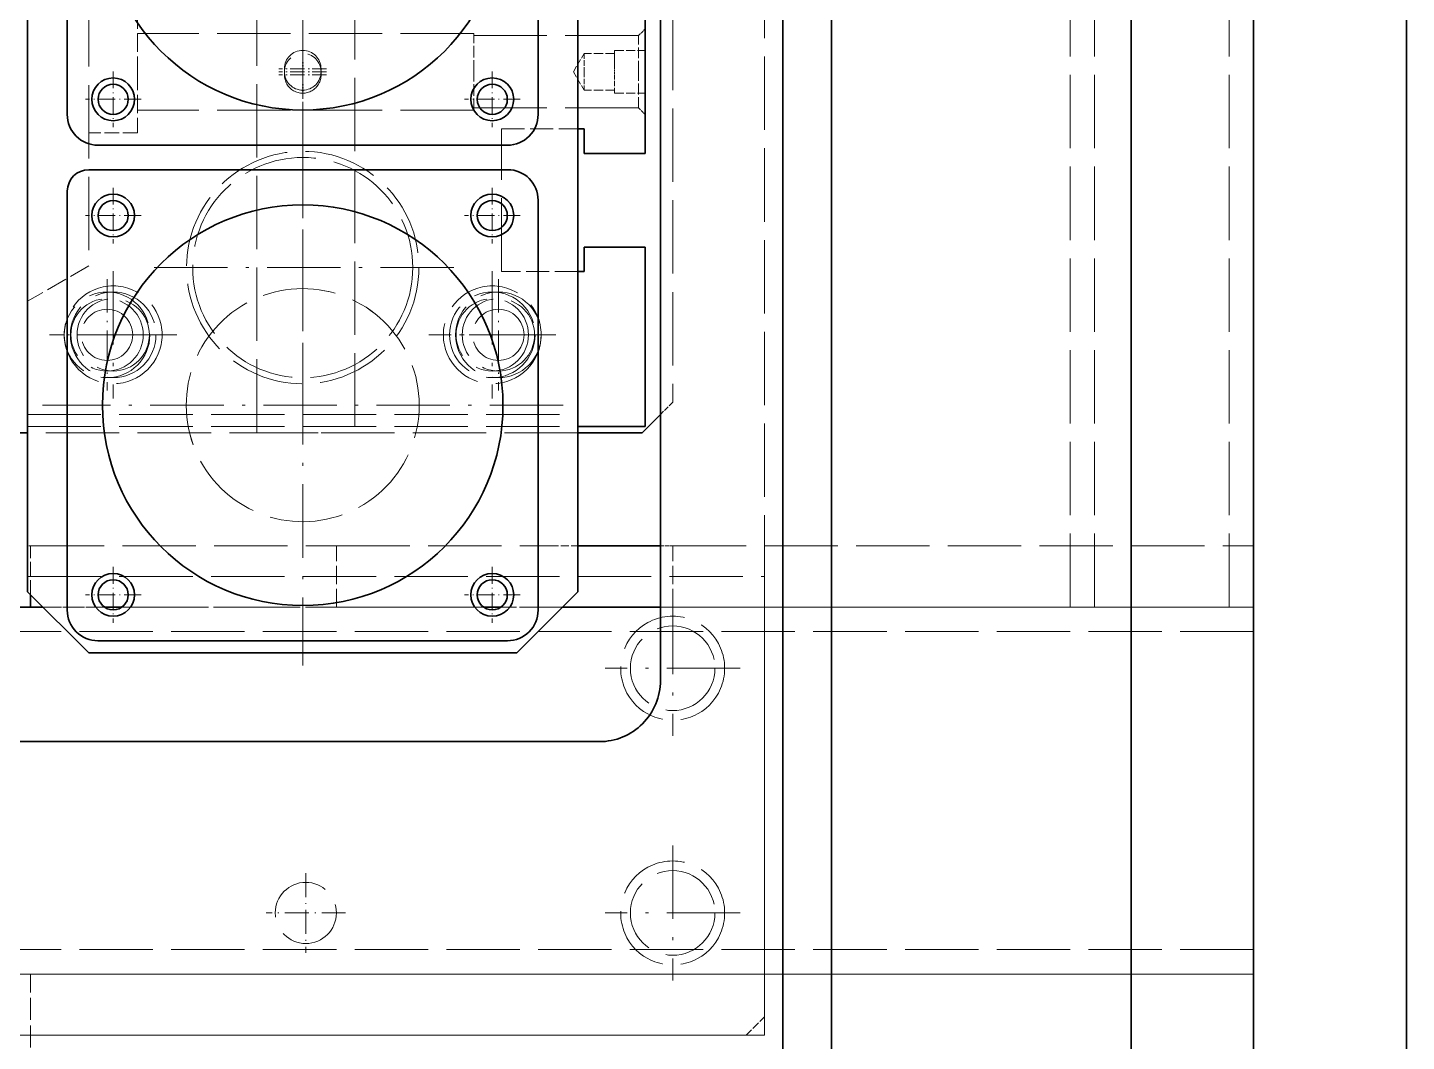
# Model space of a CAD drawing. Extents: x 0 to 18500, y -51 to 3802.
# Drawn here: x 2449.1 to 2674.6, y 2524.5 to 2690.2 of the extents above; entities that cross this region are included whole.
import ezdxf

# ---------------------------------------------------------------- set-up
doc = ezdxf.new("R2010")
doc.units = 0
doc.header["$MEASUREMENT"] = 0
for name, pattern in [('CENTER-HOKUTO', [23, 20, -1, 1, -1]), ('DASHDOT', [18.5, 12, -3, 0.5, -3]), ('DASHED', [15, 12, -3]), ('HIDDEN-HOKUTO', [3.8, 2.5, -1.3])]:
    doc.linetypes.add(name, pattern=pattern)
doc.layers.get('0').update_dxf_attribs({"linetype": 'CONTINUOUS'})
doc.layers.add('AM_7', color=2, linetype='CENTER-HOKUTO')
doc.layers.add('AM_HID', color=1, linetype='HIDDEN-HOKUTO')

msp = doc.modelspace()

# ---------------------------------------------------------------- linework, layer by layer
at = {"color": 7, "lineweight": 35}
for p, q in [((2629.62513, 3245.48996), (2629.62415, 2370.48996)), ((2552.62513, 3165.49008), (2552.62415, 2583.49008)), ((2572.6239, 2397.99265), (2572.62464, 3150.49008)), ((2580.62464, 3150.49008), (2580.6239, 2397.99265)), ((2449.12439, 2597.9902), (2449.12513, 3144.9902)), ((2539.12513, 3144.99008), (2539.12439, 2597.99008)), ((2455.62464, 2744.4902), (2455.62439, 2675.9902)), ((2532.62439, 2675.99008), (2532.62464, 2742.99008)), ((2649.62415, 2655.48996), (2649.62415, 2705.48996)), ((2674.62415, 2655.48996), (2674.62415, 2705.48996)), ((2550.12464, 2669.64011), (2550.12464, 2694.74008)), ((2527.62439, 2670.99008), (2460.62439, 2670.9902)), ((2459.12439, 2666.9902), (2527.62439, 2666.99008)), ((2455.62439, 2663.4902), (2455.62439, 2594.9902)), ((2532.62439, 2594.99008), (2532.62439, 2661.99008)), ((2550.12464, 2624.99008), (2550.12464, 2654.34006)), ((2649.62415, 2655.48996), (2649.62415, 2495.48996)), ((2674.62415, 2655.48996), (2674.62415, 2495.4899)), ((2451.62439, 2595.4902), (2389.62464, 2595.4902)), ((2527.62439, 2589.99008), (2460.62439, 2589.9902)), ((2529.12439, 2587.99008), (2459.12439, 2587.9902)), ((2414.62415, 2573.4902), (2542.62415, 2573.49008))]:
    msp.add_line(p, q, dxfattribs=at)
at = {"color": 7, "lineweight": 35, "ltscale": 0.025}
msp.add_line((2539.12464, 2673.64011), (2540.12464, 2673.64011), dxfattribs=at)
at = {"color": 7, "lineweight": 35, "ltscale": 0.1}
for p, q in [((2540.12464, 2673.64011), (2540.12464, 2669.64011)), ((2540.12464, 2654.34006), (2540.12464, 2650.34006))]:
    msp.add_line(p, q, dxfattribs=at)
at = {"color": 7, "lineweight": 35, "ltscale": 0.25}
for p, q in [((2540.12464, 2669.64011), (2550.12464, 2669.64011)), ((2550.12464, 2654.34006), (2540.12464, 2654.34006))]:
    msp.add_line(p, q, dxfattribs=at)
at = {"color": 7, "lineweight": 35, "ltscale": 0.025006}
msp.add_line((2540.12464, 2650.34006), (2539.12439, 2650.34006), dxfattribs=at)
at = {"color": 7, "lineweight": 35, "ltscale": 0.275006}
msp.add_line((2539.12439, 2624.99008), (2550.12464, 2624.99008), dxfattribs=at)
at = {"color": 7, "lineweight": 35, "ltscale": 0.10604}
msp.add_line((2552.62415, 2626.98935), (2549.62488, 2623.99008), dxfattribs=at)
at = {"color": 7, "lineweight": 35, "ltscale": 0.237488}
msp.add_line((2449.12439, 2623.9902), (2439.62488, 2623.9902), dxfattribs=at)
at = {"color": 7, "lineweight": 35, "ltscale": 0.262512}
msp.add_line((2549.62488, 2623.99008), (2539.12439, 2623.99008), dxfattribs=at)
at = {"color": 7, "lineweight": 35, "ltscale": 0.337482}
msp.add_line((2539.12439, 2605.49008), (2552.62366, 2605.49008), dxfattribs=at)
at = {"color": 7, "lineweight": 35, "ltscale": 0.353553}
for p, q in [((2459.12439, 2587.9902), (2449.12439, 2597.9902)), ((2539.12439, 2597.99008), (2529.12439, 2587.99008))]:
    msp.add_line(p, q, dxfattribs=at)
at = {"color": 7, "lineweight": 35, "ltscale": 0.049991}
msp.add_line((2449.62464, 2595.4902), (2449.62464, 2597.48984), dxfattribs=at)
at = {"color": 7, "lineweight": 35, "ltscale": 0.049994}
msp.add_line((2449.62464, 2595.4902), (2451.62439, 2595.4902), dxfattribs=at)
at = {"color": 7, "lineweight": 35, "ltscale": 0.071478}
for p, q in [((2464.55384, 2595.4902), (2461.69471, 2595.4902)), ((2461.69471, 2595.4902), (2464.55384, 2595.4902)), ((2526.55384, 2595.49008), (2523.69471, 2595.49008)), ((2523.69471, 2595.49008), (2526.55384, 2595.49008))]:
    msp.add_line(p, q, dxfattribs=at)
at = {"color": 7, "lineweight": 35, "ltscale": 0.4}
msp.add_line((2552.62415, 2595.49008), (2536.62415, 2595.49008), dxfattribs=at)
at = {"color": 7, "lineweight": 35, "ltscale": 0.39975}
msp.add_line((2536.63367, 2595.49008), (2552.62366, 2595.49008), dxfattribs=at)
at = {"color": 7, "lineweight": 35}
for centre, radius in [((2494.12439, 2709.4902), 32.75), ((2463.12439, 2678.4902), 3.5), ((2525.12439, 2678.49008), 3.5), ((2463.12464, 2678.4902), 2.4585), ((2525.12464, 2678.49008), 2.4585), ((2463.12439, 2659.4902), 3.5), ((2463.12439, 2659.4902), 2.4585), ((2494.12439, 2628.4902), 32.75), ((2525.12439, 2659.49008), 3.5), ((2525.12439, 2659.49008), 2.4585), ((2463.12439, 2597.4902), 3.5), ((2525.12439, 2597.49008), 3.5), ((2463.12439, 2597.4902), 2.4585), ((2525.12439, 2597.49008), 2.4585)]:
    msp.add_circle(centre, radius, dxfattribs=at)
for centre, radius, start, end in [((2460.62439, 2675.9902), 5, 179.999923, 269.9999292), ((2527.62439, 2675.99008), 5, 269.9999292, 359.9999296), ((2459.12439, 2663.4902), 3.5, 89.9999274, 179.999923), ((2527.62439, 2661.99008), 5, 359.9999296, 89.9999274), ((2460.62439, 2594.9902), 5, 179.999923, 269.9999292), ((2527.62439, 2594.99008), 5, 269.9999292, 359.9999296), ((2542.62415, 2583.49008), 10, 269.9999292, 359.9999296)]:
    msp.add_arc(centre, radius, start, end, dxfattribs=at)
at = {"layer": 'AM_7', "color": 2, "linetype": 'DASHDOT', "lineweight": 13}
for p, q in [((2494.12488, 2809.99008), (2494.12488, 2679.99008)), ((2494.12439, 2752.06515), (2494.12439, 2666.91513)), ((2494.12488, 2675.69015), (2494.12488, 2626.29013)), ((2494.12439, 2671.06515), (2494.12439, 2585.91513)), ((2463.12488, 2650.39011), (2463.12488, 2629.59018)), ((2518.82483, 2650.99008), (2469.42493, 2650.99008)), ((2525.12488, 2650.39011), (2525.12488, 2629.59006)), ((2473.52503, 2639.9902), (2452.72473, 2639.9902)), ((2535.52503, 2639.99008), (2514.72473, 2639.99008)), ((2536.69934, 2628.4902), (2451.54944, 2628.4902)), ((2554.62513, 2596.54001), (2554.62513, 2574.44003)), ((2565.67493, 2585.49008), (2543.57483, 2585.49008)), ((2554.62488, 2556.54001), (2554.62488, 2534.44003)), ((2565.67493, 2545.49002), (2543.57483, 2545.49002))]:
    msp.add_line(p, q, dxfattribs=at)
at = {"layer": 'AM_7', "color": 2, "linetype": 'DASHDOT', "lineweight": 13, "ltscale": 0.194998}
for p, q in [((2494.12464, 2687.39011), (2494.12464, 2679.59018)), ((2494.12464, 2686.89011), (2494.12464, 2679.09018)), ((2494.12464, 2686.39011), (2494.12464, 2678.59018))]:
    msp.add_line(p, q, dxfattribs=at)
at = {"layer": 'AM_7', "color": 2, "linetype": 'DASHDOT', "lineweight": 13, "ltscale": 0.194995}
for p, q in [((2498.02454, 2683.49008), (2490.22473, 2683.49008)), ((2498.02454, 2682.49008), (2490.22473, 2682.49008))]:
    msp.add_line(p, q, dxfattribs=at)
at = {"layer": 'AM_7', "color": 2, "linetype": 'DASHDOT', "lineweight": 13, "ltscale": 0.227499}
for p, q in [((2463.12439, 2683.04013), (2463.12439, 2673.94015)), ((2525.12439, 2683.04013), (2525.12439, 2673.94015)), ((2463.12439, 2664.04013), (2463.12439, 2654.94015)), ((2525.12439, 2664.04013), (2525.12439, 2654.94015)), ((2463.12439, 2602.04013), (2463.12439, 2592.94015)), ((2525.12439, 2602.04013), (2525.12439, 2592.94015))]:
    msp.add_line(p, q, dxfattribs=at)
at = {"layer": 'AM_7', "color": 2, "linetype": 'DASHDOT', "lineweight": 13, "ltscale": 0.195001}
msp.add_line((2498.02454, 2682.99008), (2490.22449, 2682.99008), dxfattribs=at)
at = {"layer": 'AM_7', "color": 2, "linetype": 'DASHDOT', "lineweight": 13, "ltscale": 0.227502}
for p, q in [((2467.67444, 2678.4902), (2458.57434, 2678.4902)), ((2529.67444, 2678.49008), (2520.57434, 2678.49008)), ((2467.67444, 2659.4902), (2458.57434, 2659.4902)), ((2529.67444, 2659.49008), (2520.57434, 2659.49008)), ((2467.67444, 2597.4902), (2458.57434, 2597.4902)), ((2529.67444, 2597.49008), (2520.57434, 2597.49008))]:
    msp.add_line(p, q, dxfattribs=at)
at = {"layer": 'AM_7', "color": 2, "linetype": 'DASHDOT', "lineweight": 13, "ltscale": 0.454999}
for p, q in [((2462.12464, 2649.09018), (2462.12464, 2630.89023)), ((2526.12464, 2649.09006), (2526.12464, 2630.89011))]:
    msp.add_line(p, q, dxfattribs=at)
at = {"layer": 'AM_7', "color": 2, "linetype": 'DASHDOT', "lineweight": 13, "ltscale": 0.455005}
for p, q in [((2471.22473, 2639.9902), (2453.02454, 2639.9902)), ((2535.22473, 2639.99008), (2517.02454, 2639.99008))]:
    msp.add_line(p, q, dxfattribs=at)
at = {"layer": 'AM_7', "color": 2, "linetype": 'DASHDOT', "lineweight": 13, "ltscale": 0.325}
for p, q in [((2494.62488, 2551.99008), (2494.62488, 2538.99008)), ((2501.12488, 2545.49008), (2488.12488, 2545.49008))]:
    msp.add_line(p, q, dxfattribs=at)
at = {"layer": 'AM_HID', "color": 1, "linetype": 'DASHED', "lineweight": 13}
for p, q in [((2649.62513, 3245.48996), (2649.62415, 2495.48996)), ((2619.62464, 2595.48996), (2619.62561, 3145.48996)), ((2623.62464, 2595.48996), (2623.62561, 3145.48996)), ((2645.62464, 2595.48996), (2645.62561, 3145.48996)), ((2569.62561, 3135.48996), (2569.62513, 2605.48996)), ((2486.62488, 2623.99008), (2486.62561, 3116.99008)), ((2502.62561, 3116.99008), (2502.62488, 2623.99008)), ((2554.62561, 3111.99008), (2554.62488, 2628.99008)), ((2459.12464, 2695.82773), (2459.12464, 2651.26022)), ((2522.12464, 2689.24008), (2467.12464, 2689.2402)), ((2522.12488, 2689.24008), (2467.12488, 2689.2402)), ((2549.04212, 2688.90756), (2522.12464, 2688.90756)), ((2549.04236, 2688.90756), (2522.12488, 2688.90756)), ((2522.12464, 2676.74008), (2467.12464, 2676.7402)), ((2522.12488, 2676.74008), (2467.12488, 2676.7402)), ((2549.04212, 2677.0726), (2522.12464, 2677.0726)), ((2549.04236, 2677.0726), (2522.12488, 2677.0726)), ((2526.62464, 2650.34006), (2526.62464, 2673.64011)), ((2449.12464, 2626.9902), (2539.12464, 2626.99008)), ((2449.12464, 2624.9902), (2539.12439, 2624.99008)), ((2539.12439, 2623.99008), (2449.12439, 2623.9902)), ((2449.62464, 2605.4902), (2499.62464, 2605.49008)), ((2499.62464, 2605.49008), (2534.62464, 2605.49008)), ((2554.62439, 2605.49008), (2649.62439, 2605.48996)), ((2569.62513, 2605.48996), (2569.62488, 2528.49002)), ((2449.12415, 2600.4902), (2569.62488, 2600.48996)), ((2569.62488, 2525.49002), (2569.62488, 2600.48996)), ((2523.69471, 2595.49008), (2464.55384, 2595.4902)), ((2464.55384, 2595.4902), (2499.62464, 2595.49008)), ((2499.62464, 2595.49008), (2523.69471, 2595.49008)), ((2649.62464, 2595.48996), (2552.62415, 2595.49008)), ((2554.62439, 2595.49008), (2649.62439, 2595.48996)), ((2649.62464, 2591.48996), (2389.62464, 2591.4902)), ((2649.62464, 2539.4899), (2389.62464, 2539.49026)), ((2649.62464, 2535.4899), (2404.62415, 2535.4902)), ((2409.62415, 2535.49026), (2649.62415, 2535.48996)), ((2569.62488, 2525.49002), (2419.62488, 2525.4902)), ((2566.62488, 2525.49002), (2422.62488, 2525.4902))]:
    msp.add_line(p, q, dxfattribs=at)
at = {"layer": 'AM_HID', "color": 1, "linetype": 'DASHED', "lineweight": 13, "ltscale": 0.25}
for p, q in [((2467.12464, 2692.9902), (2467.12464, 2682.9902)), ((2467.12464, 2682.9902), (2467.12464, 2672.9902)), ((2499.62464, 2595.49008), (2499.62464, 2605.49008)), ((2554.62439, 2595.49008), (2554.62439, 2605.49008)), ((2619.62464, 2595.48996), (2619.62464, 2605.48996)), ((2649.62439, 2595.48996), (2649.62439, 2605.48996))]:
    msp.add_line(p, q, dxfattribs=at)
at = {"layer": 'AM_HID', "color": 1, "linetype": 'DASHED', "lineweight": 13, "ltscale": 0.15625}
for p, q in [((2522.12464, 2682.99008), (2522.12464, 2689.24008)), ((2522.12464, 2676.74008), (2522.12464, 2682.99008))]:
    msp.add_line(p, q, dxfattribs=at)
at = {"layer": 'AM_HID', "color": 1, "linetype": 'DASHED', "lineweight": 13, "ltscale": 0.038273}
for p, q in [((2549.04212, 2688.90756), (2550.12464, 2689.99008)), ((2549.04236, 2688.90756), (2550.12488, 2689.99008)), ((2549.04212, 2677.0726), (2550.12464, 2675.99008)), ((2549.04236, 2677.0726), (2550.12488, 2675.99008))]:
    msp.add_line(p, q, dxfattribs=at)
at = {"layer": 'AM_HID', "color": 1, "linetype": 'DASHED', "lineweight": 13, "ltscale": 0.147937}
for p, q in [((2549.04212, 2682.99008), (2549.04212, 2688.90756)), ((2549.04236, 2682.99008), (2549.04236, 2688.90756)), ((2549.04212, 2677.0726), (2549.04212, 2682.99008)), ((2549.04236, 2677.0726), (2549.04236, 2682.99008))]:
    msp.add_line(p, q, dxfattribs=at)
at = {"layer": 'AM_HID', "color": 1, "linetype": 'DASHED', "lineweight": 13, "ltscale": 0.086601}
for q in [(2540.12464, 2685.99008), (2540.12464, 2679.99008)]:
    msp.add_line((2538.3927, 2682.99008), q, dxfattribs=at)
at = {"layer": 'AM_HID', "color": 1, "linetype": 'DASHED', "lineweight": 13, "ltscale": 0.075}
for p, q in [((2540.12464, 2685.99008), (2540.12464, 2682.99008)), ((2545.12464, 2683.49008), (2545.12464, 2686.49008)), ((2540.12464, 2682.99008), (2540.12464, 2679.99008)), ((2545.12464, 2679.49008), (2545.12464, 2682.49008))]:
    msp.add_line(p, q, dxfattribs=at)
at = {"layer": 'AM_HID', "color": 1, "linetype": 'DASHED', "lineweight": 13, "ltscale": 0.125}
for p, q in [((2545.12464, 2685.99008), (2540.12464, 2685.99008)), ((2545.12464, 2686.49008), (2550.12464, 2686.49008)), ((2545.12464, 2679.99008), (2540.12464, 2679.99008)), ((2545.12464, 2679.49008), (2550.12464, 2679.49008))]:
    msp.add_line(p, q, dxfattribs=at)
at = {"layer": 'AM_HID', "color": 1, "linetype": 'DASHED', "lineweight": 13, "ltscale": 0.062479}
msp.add_line((2545.12464, 2683.49094), (2545.12464, 2685.99008), dxfattribs=at)
at = {"layer": 'AM_HID', "color": 1, "linetype": 'DASHED', "lineweight": 13, "ltscale": 0.025}
for p, q in [((2491.12464, 2682.49008), (2491.12464, 2683.49008)), ((2497.12464, 2683.49008), (2497.12464, 2682.49008))]:
    msp.add_line(p, q, dxfattribs=at)
at = {"layer": 'AM_HID', "color": 1, "linetype": 'DASHED', "lineweight": 13, "ltscale": 0.0125}
for p, q in [((2545.12464, 2683.49008), (2545.12464, 2682.99008)), ((2545.12464, 2682.99008), (2545.12464, 2682.49008))]:
    msp.add_line(p, q, dxfattribs=at)
at = {"layer": 'AM_HID', "color": 1, "linetype": 'DASHED', "lineweight": 13, "ltscale": 0.2}
for p, q in [((2467.12464, 2672.9902), (2459.12464, 2672.9902)), ((2467.12488, 2672.9902), (2459.12488, 2672.9902))]:
    msp.add_line(p, q, dxfattribs=at)
at = {"layer": 'AM_HID', "color": 1, "linetype": 'DASHED', "lineweight": 13, "ltscale": 0.3125}
msp.add_line((2526.62464, 2673.64011), (2539.12464, 2673.64011), dxfattribs=at)
at = {"layer": 'AM_HID', "color": 1, "linetype": 'DASHED', "lineweight": 13, "ltscale": 0.288676}
msp.add_line((2459.12464, 2651.26022), (2449.12464, 2645.48666), dxfattribs=at)
at = {"layer": 'AM_HID', "color": 1, "linetype": 'DASHED', "lineweight": 13, "ltscale": 0.312494}
msp.add_line((2539.12439, 2650.34006), (2526.62464, 2650.34006), dxfattribs=at)
at = {"layer": 'AM_HID', "color": 1, "linetype": 'DASHED', "lineweight": 13, "ltscale": 0.070737}
msp.add_line((2554.62488, 2628.99008), (2552.62415, 2626.98935), dxfattribs=at)
at = {"layer": 'AM_HID', "color": 1, "linetype": 'DASHED', "lineweight": 13, "ltscale": 0.4}
msp.add_line((2502.62488, 2623.99008), (2486.62488, 2623.99008), dxfattribs=at)
at = {"layer": 'AM_HID', "color": 1, "linetype": 'DASHED', "lineweight": 13, "ltscale": 0.012512}
msp.add_line((2449.12415, 2605.4902), (2449.62464, 2605.4902), dxfattribs=at)
at = {"layer": 'AM_HID', "color": 1, "linetype": 'DASHED', "lineweight": 13, "ltscale": 0.200009}
msp.add_line((2449.62464, 2597.48984), (2449.62464, 2605.4902), dxfattribs=at)
at = {"layer": 'AM_HID', "color": 1, "linetype": 'DASHED', "lineweight": 13, "ltscale": 0.112494}
msp.add_line((2534.62464, 2605.49008), (2539.12439, 2605.49008), dxfattribs=at)
at = {"layer": 'AM_HID', "color": 1, "linetype": 'DASHED', "lineweight": 13, "ltscale": 0.050024}
for p, q in [((2552.62366, 2605.49008), (2554.62464, 2605.49008)), ((2552.62366, 2595.49008), (2554.62464, 2595.49008))]:
    msp.add_line(p, q, dxfattribs=at)
at = {"layer": 'AM_HID', "color": 1, "linetype": 'DASHED', "lineweight": 13, "ltscale": 0.251758}
for p, q in [((2461.69471, 2595.4902), (2451.62439, 2595.4902)), ((2451.62439, 2595.4902), (2461.69471, 2595.4902)), ((2536.62415, 2595.49008), (2526.55384, 2595.49008))]:
    msp.add_line(p, q, dxfattribs=at)
at = {"layer": 'AM_HID', "color": 1, "linetype": 'DASHED', "lineweight": 13, "ltscale": 0.20177}
msp.add_line((2526.55384, 2595.49008), (2534.62464, 2595.49008), dxfattribs=at)
at = {"layer": 'AM_HID', "color": 1, "linetype": 'DASHED', "lineweight": 13, "ltscale": 0.050226}
msp.add_line((2534.62464, 2595.49008), (2536.63367, 2595.49008), dxfattribs=at)
at = {"layer": 'AM_HID', "color": 1, "linetype": 'DASHED', "lineweight": 13, "ltscale": 0.15}
for p, q in [((2625.62464, 2595.48996), (2619.62464, 2595.48996)), ((2649.62464, 2595.48996), (2643.62464, 2595.48996))]:
    msp.add_line(p, q, dxfattribs=at)
at = {"layer": 'AM_HID', "color": 1, "linetype": 'DASHED', "lineweight": 13, "ltscale": 0.45}
msp.add_line((2643.62464, 2595.48996), (2625.62464, 2595.48996), dxfattribs=at)
at = {"layer": 'AM_HID', "color": 1, "linetype": 'DASHED', "lineweight": 13, "ltscale": 0.3}
for p, q in [((2449.62464, 2523.49014), (2449.62464, 2535.49014)), ((2649.62415, 2523.48996), (2649.62415, 2535.48996))]:
    msp.add_line(p, q, dxfattribs=at)
at = {"layer": 'AM_HID', "color": 1, "linetype": 'DASHED', "lineweight": 13, "ltscale": 0.106066}
msp.add_line((2566.62488, 2525.49002), (2569.62488, 2528.49002), dxfattribs=at)
at = {"layer": 'AM_HID', "color": 1, "linetype": 'DASHED', "lineweight": 13}
for centre, radius in [((2494.12464, 2682.99008), 3), ((2494.12488, 2650.99008), 19), ((2494.12464, 2650.99008), 18), ((2494.12464, 2650.99008), 18), ((2463.12488, 2639.9902), 8), ((2525.12488, 2639.99008), 8), ((2462.12464, 2639.9902), 7), ((2462.12464, 2639.9902), 7), ((2463.12488, 2639.9902), 7), ((2462.12464, 2639.9902), 5.9175), ((2463.12464, 2639.9902), 5.9175), ((2525.12488, 2639.99008), 7), ((2526.12464, 2639.99008), 7), ((2526.12464, 2639.99008), 7), ((2525.12464, 2639.99008), 5.9175), ((2526.12464, 2639.99008), 5.9175), ((2462.12439, 2639.9902), 4.188), ((2526.12439, 2639.99008), 4.188), ((2554.62513, 2585.49008), 8.5), ((2554.62488, 2585.49008), 6.9175), ((2554.62488, 2545.49002), 8.5), ((2494.62488, 2545.49008), 5), ((2494.62488, 2545.49008), 5), ((2554.62488, 2545.49002), 6.9175)]:
    msp.add_circle(centre, radius, dxfattribs=at)
for centre, radius, start, end in [((2494.12464, 2683.49008), 3, 359.9999296, 179.999923), ((2494.12464, 2682.49008), 3, 179.999923, 359.9999296), ((2494.12415, 2628.4902), 19.05, 28.647818, 118.6478171), ((2494.12439, 2628.49008), 19.05, 28.647818, 118.6478171), ((2494.12415, 2628.4902), 19.05, 118.6478171, 208.6478164), ((2494.12439, 2628.49008), 19.05, 118.6478171, 208.6478164), ((2494.12415, 2628.4902), 19.05, 298.647819, 28.647818), ((2494.12439, 2628.49008), 19.05, 298.647819, 28.647818), ((2494.12415, 2628.4902), 19.05, 208.6478164, 298.647819), ((2494.12439, 2628.49008), 19.05, 208.6478164, 298.647819)]:
    msp.add_arc(centre, radius, start, end, dxfattribs=at)

doc.saveas('drawing.dxf')
